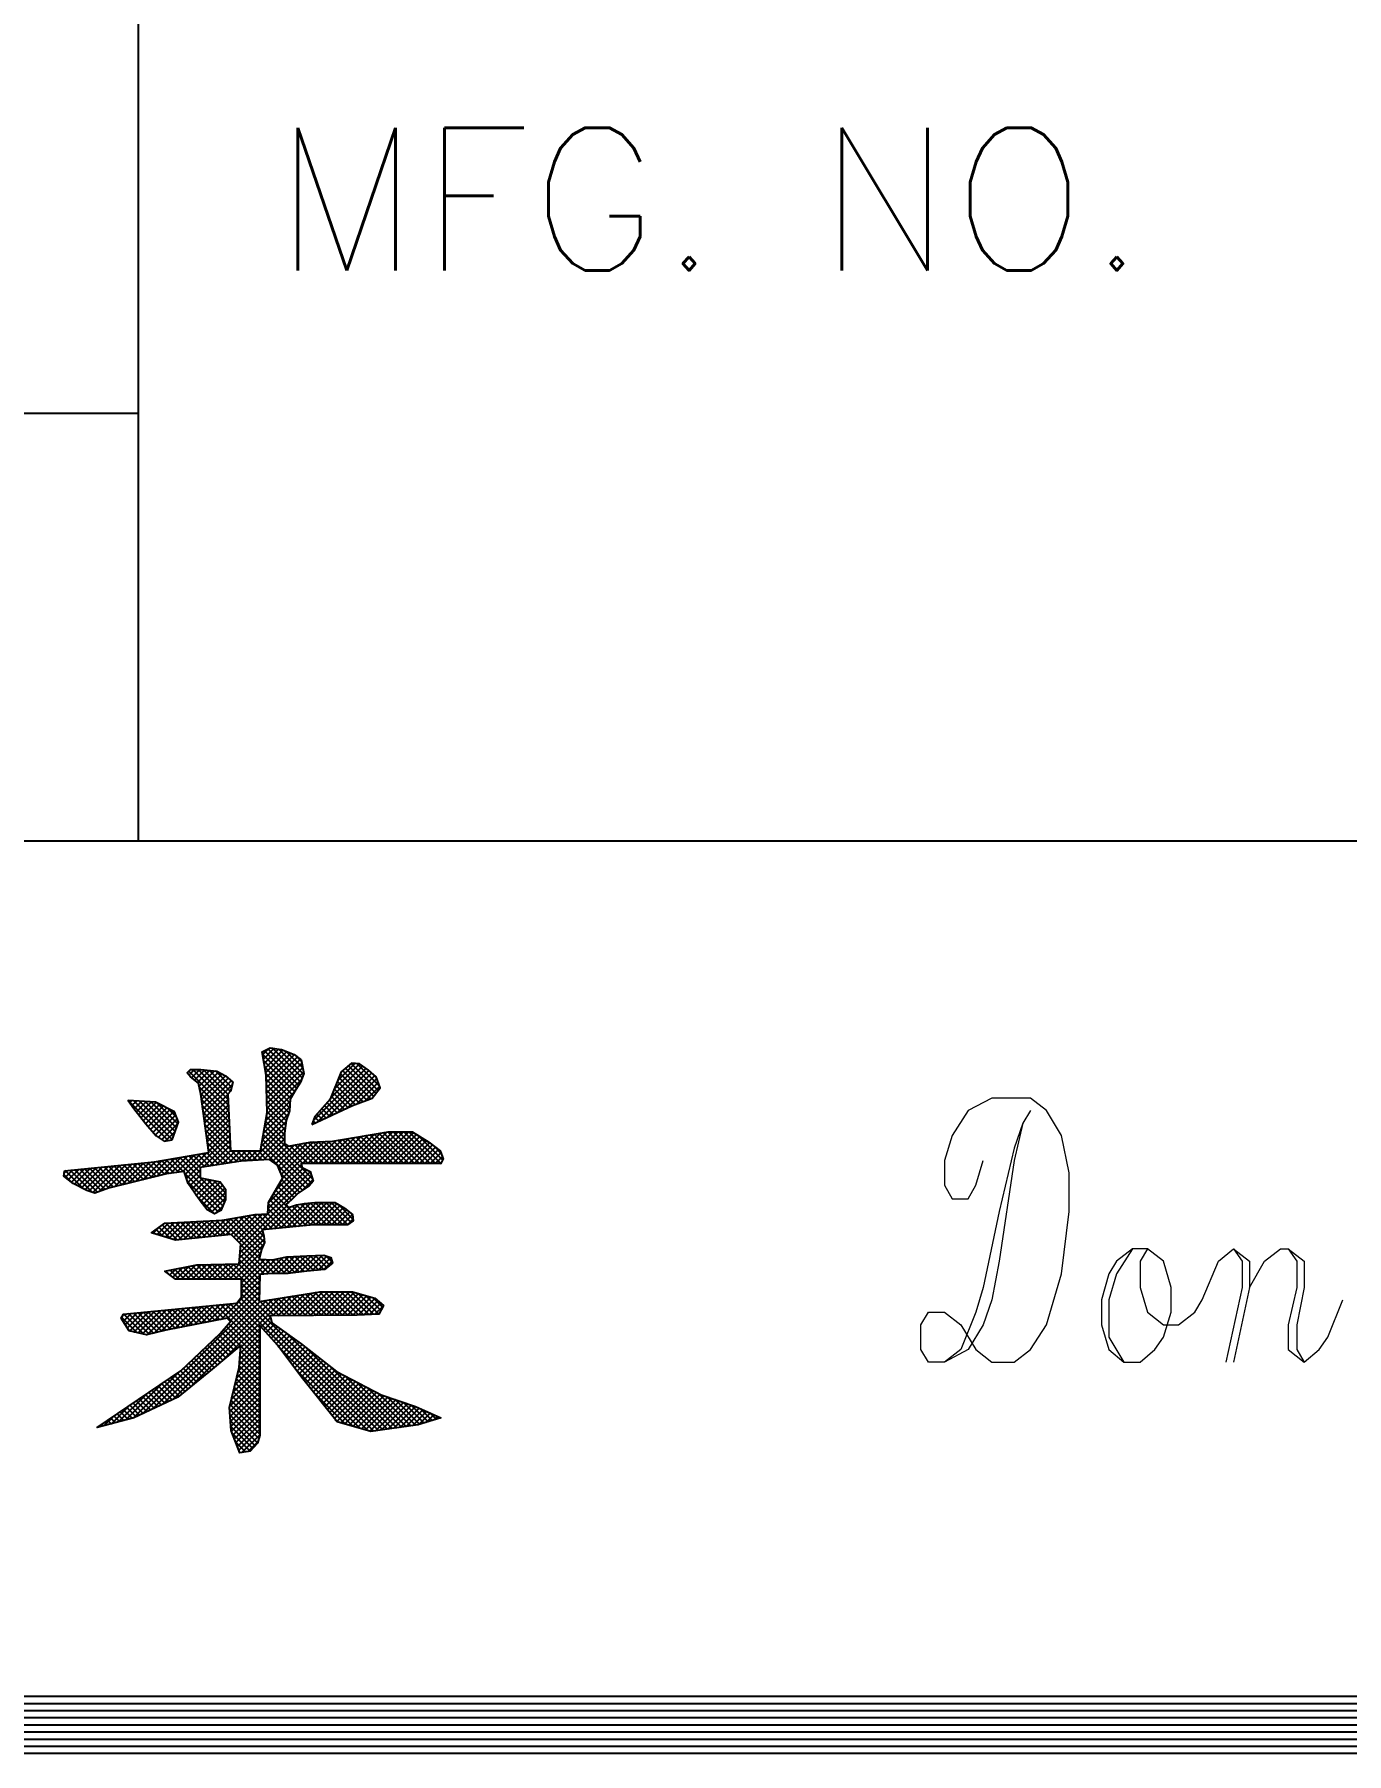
# Model space of a CAD drawing. Extents: x -81 to 345, y -106 to 196.
# Drawn here: x 258.69 to 277.09, y -96.17 to -72.06 of the extents above; entities that cross this region are included whole.
import ezdxf
from ezdxf.enums import TextEntityAlignment as Align

# ---------------------------------------------------------------- set-up
doc = ezdxf.new("R2010")
doc.units = 0
doc.header["$LTSCALE"] = 2.60274
doc.styles.get("Standard").update_dxf_attribs({"font": 'romans.shx', "width": 0.8, "bigfont": 'whgtxt.shx'})

msp = doc.modelspace()

# ---------------------------------------------------------------- linework, layer by layer
at = {"color": 4, "ltscale": 7.808219}
for p, q in [((260.148, -47.369), (260.148, -83.369)), ((210.348, -77.369), (260.148, -77.369)), ((210.348, -83.369), (334.848, -83.369))]:
    msp.add_line(p, q, dxfattribs=at)
at = {"color": 4, "ltscale": 100}
for p, q in [((261.894, -86.364), (261.97, -86.288)), ((261.905, -86.428), (262.052, -86.281)), ((261.916, -86.491), (262.117, -86.29)), ((261.927, -86.555), (262.178, -86.304)), ((262.426, -86.748), (261.968, -86.289)), ((262.446, -86.693), (262.031, -86.278)), ((262.466, -86.639), (262.118, -86.29)), ((262.368, -86.838), (261.894, -86.364)), ((262.34, -86.885), (261.909, -86.454)), ((262.398, -86.794), (261.918, -86.314)), ((262.312, -86.932), (261.925, -86.544)), ((261.937, -86.619), (262.232, -86.324)), ((261.944, -86.686), (262.286, -86.344)), ((261.946, -86.759), (262.339, -86.366)), ((261.947, -86.832), (262.381, -86.399)), ((261.949, -86.905), (262.423, -86.431)), ((261.95, -86.978), (262.443, -86.485)), ((261.952, -87.051), (262.455, -86.549)), ((262.455, -86.553), (262.223, -86.321)), ((262.439, -86.463), (262.355, -86.378)), ((262.84, -86.983), (263.295, -86.528)), ((262.893, -86.856), (263.252, -86.497)), ((262.945, -86.729), (263.184, -86.49)), ((263.483, -86.91), (263.096, -86.523)), ((263.515, -86.868), (263.136, -86.489)), ((263.536, -86.814), (263.215, -86.493)), ((261.417, -87.154), (260.859, -86.597)), ((260.862, -86.651), (260.938, -86.575)), ((260.898, -86.689), (261.012, -86.575)), ((261.413, -87.076), (260.912, -86.575)), ((260.94, -86.722), (261.081, -86.58)), ((260.981, -86.755), (261.149, -86.587)), ((261.41, -86.998), (260.987, -86.575)), ((261.002, -86.808), (261.217, -86.594)), ((261.016, -86.87), (261.275, -86.611)), ((261.028, -86.932), (261.323, -86.637)), ((261.037, -86.997), (261.371, -86.663)), ((261.046, -87.063), (261.411, -86.698)), ((261.055, -87.129), (261.45, -86.733)), ((261.407, -86.921), (261.065, -86.579)), ((261.439, -86.878), (261.148, -86.587)), ((261.456, -86.821), (261.231, -86.595)), ((262.285, -86.979), (261.94, -86.634)), ((262.275, -87.044), (261.945, -86.713)), ((262.271, -87.114), (261.946, -86.79)), ((261.951, -87.202), (262.439, -86.713)), ((261.953, -87.124), (262.466, -86.612)), ((262.6, -87.297), (263.338, -86.56)), ((262.666, -87.306), (263.381, -86.591)), ((262.807, -87.24), (263.422, -86.624)), ((263.19, -87.064), (262.919, -86.793)), ((263.245, -87.044), (262.94, -86.74)), ((262.948, -87.174), (263.464, -86.657)), ((263.299, -87.025), (262.962, -86.687)), ((263.354, -87.005), (262.984, -86.634)), ((263.409, -86.985), (263.015, -86.591)), ((263.45, -86.952), (263.055, -86.557)), ((263.088, -87.108), (263.495, -86.7)), ((263.216, -87.055), (263.515, -86.755)), ((263.495, -86.698), (263.415, -86.618)), ((260.566, -87.57), (260.015, -87.02)), ((260.028, -87.038), (260.052, -87.013)), ((260.059, -87.082), (260.122, -87.018)), ((260.625, -87.555), (260.085, -87.015)), ((260.089, -87.125), (260.193, -87.022)), ((260.122, -87.167), (260.263, -87.026)), ((260.155, -87.209), (260.334, -87.03)), ((260.645, -87.501), (260.165, -87.02)), ((260.665, -87.446), (260.244, -87.025)), ((260.685, -87.391), (260.323, -87.029)), ((261.42, -87.232), (261.004, -86.816)), ((261.423, -87.31), (261.024, -86.911)), ((261.426, -87.388), (261.037, -86.998)), ((261.064, -87.194), (261.462, -86.796)), ((261.073, -87.26), (261.407, -86.926)), ((261.082, -87.325), (261.41, -86.997)), ((261.921, -87.38), (262.276, -87.025)), ((261.936, -87.291), (262.336, -86.891)), ((262.26, -87.178), (261.948, -86.866)), ((262.242, -87.234), (261.95, -86.942)), ((262.223, -87.29), (261.951, -87.018)), ((262.984, -87.157), (262.828, -87)), ((263.035, -87.133), (262.853, -86.951)), ((263.086, -87.109), (262.875, -86.898)), ((263.136, -87.085), (262.897, -86.846)), ((263.332, -87.013), (263.535, -86.81)), ((260.188, -87.25), (260.4, -87.038)), ((260.221, -87.292), (260.449, -87.063)), ((260.254, -87.333), (260.499, -87.088)), ((260.288, -87.373), (260.549, -87.113)), ((260.323, -87.413), (260.598, -87.138)), ((260.358, -87.453), (260.648, -87.163)), ((260.392, -87.493), (260.674, -87.211)), ((260.705, -87.337), (260.414, -87.045)), ((260.434, -87.526), (260.695, -87.265)), ((260.687, -87.245), (260.563, -87.12)), ((261.43, -87.465), (261.049, -87.085)), ((261.433, -87.543), (261.061, -87.171)), ((261.436, -87.621), (261.073, -87.257)), ((261.091, -87.391), (261.413, -87.069)), ((261.1, -87.456), (261.416, -87.14)), ((261.109, -87.522), (261.419, -87.212)), ((261.891, -87.559), (262.254, -87.196)), ((261.906, -87.47), (262.271, -87.105)), ((262.201, -87.491), (261.945, -87.235)), ((262.215, -87.356), (261.953, -87.094)), ((262.207, -87.422), (261.954, -87.17)), ((262.68, -87.3), (262.623, -87.242)), ((262.731, -87.276), (262.655, -87.2)), ((262.781, -87.252), (262.69, -87.16)), ((262.832, -87.228), (262.724, -87.12)), ((262.883, -87.204), (262.759, -87.08)), ((262.933, -87.18), (262.793, -87.04)), ((260.478, -87.557), (260.709, -87.326)), ((260.532, -87.577), (260.666, -87.443)), ((260.825, -88.104), (261.431, -87.498)), ((261.44, -87.699), (261.084, -87.344)), ((261.535, -87.868), (261.096, -87.43)), ((261.47, -87.878), (261.108, -87.516)), ((261.118, -87.587), (261.422, -87.283)), ((261.127, -87.653), (261.425, -87.355)), ((261.136, -87.718), (261.428, -87.426)), ((261.748, -87.851), (262.211, -87.389)), ((261.827, -87.847), (262.201, -87.473)), ((261.876, -87.649), (262.221, -87.304)), ((262.58, -88.168), (261.903, -87.491)), ((262.592, -88.106), (261.913, -87.427)), ((262.455, -87.894), (261.924, -87.363)), ((262.201, -87.566), (261.935, -87.299)), ((262.629, -87.323), (262.601, -87.295)), ((262.898, -87.894), (263.281, -87.511)), ((262.973, -87.894), (263.371, -87.495)), ((263.047, -87.894), (263.461, -87.48)), ((263.122, -87.894), (263.551, -87.464)), ((263.196, -87.894), (263.641, -87.449)), ((263.647, -87.894), (263.266, -87.513)), ((263.271, -87.894), (263.718, -87.447)), ((263.722, -87.894), (263.33, -87.502)), ((263.345, -87.894), (263.792, -87.447)), ((263.796, -87.894), (263.394, -87.491)), ((263.42, -87.894), (263.867, -87.447)), ((263.871, -87.894), (263.457, -87.481)), ((263.494, -87.894), (263.941, -87.447)), ((263.945, -87.894), (263.521, -87.47)), ((263.569, -87.894), (264.006, -87.457)), ((264.02, -87.894), (263.585, -87.459)), ((263.643, -87.894), (264.052, -87.485)), ((264.094, -87.894), (263.648, -87.448)), ((263.718, -87.894), (264.098, -87.514)), ((264.169, -87.894), (263.722, -87.447)), ((264.243, -87.894), (263.796, -87.447)), ((264.318, -87.894), (263.871, -87.447)), ((264.392, -87.894), (263.945, -87.447)), ((264.417, -87.844), (264.069, -87.496)), ((260.771, -88.008), (261.022, -87.758)), ((260.806, -88.048), (261.112, -87.742)), ((261.212, -87.919), (261.047, -87.754)), ((261.061, -87.943), (261.434, -87.569)), ((261.277, -87.909), (261.11, -87.742)), ((261.406, -87.889), (261.12, -87.603)), ((261.341, -87.899), (261.132, -87.689)), ((261.149, -87.929), (261.437, -87.641)), ((261.237, -87.915), (261.44, -87.712)), ((261.326, -87.901), (261.512, -87.715)), ((261.414, -87.887), (261.586, -87.715)), ((261.6, -87.86), (261.456, -87.715)), ((261.503, -87.873), (261.661, -87.715)), ((261.671, -87.856), (261.53, -87.715)), ((261.59, -87.86), (261.735, -87.715)), ((261.742, -87.852), (261.605, -87.715)), ((261.669, -87.856), (261.81, -87.715)), ((261.812, -87.848), (261.679, -87.715)), ((261.883, -87.844), (261.754, -87.715)), ((261.953, -87.84), (261.829, -87.715)), ((262.454, -88.267), (261.871, -87.683)), ((262.5, -88.237), (261.881, -87.619)), ((262.545, -88.208), (261.892, -87.555)), ((261.906, -87.843), (262.201, -87.548)), ((261.985, -87.838), (262.206, -87.617)), ((262.03, -87.867), (262.252, -87.645)), ((262.074, -87.898), (262.34, -87.633)), ((262.109, -87.937), (262.431, -87.616)), ((262.132, -87.989), (262.522, -87.599)), ((262.155, -88.041), (262.605, -87.59)), ((262.177, -88.093), (262.683, -87.588)), ((262.529, -87.894), (262.279, -87.644)), ((262.604, -87.894), (262.342, -87.632)), ((262.678, -87.894), (262.405, -87.621)), ((262.451, -87.894), (262.76, -87.585)), ((262.753, -87.894), (262.468, -87.609)), ((262.525, -87.894), (262.837, -87.582)), ((262.827, -87.894), (262.531, -87.597)), ((262.902, -87.894), (262.598, -87.591)), ((262.6, -87.894), (262.922, -87.572)), ((262.976, -87.894), (262.67, -87.588)), ((262.675, -87.894), (263.011, -87.557)), ((263.051, -87.894), (262.742, -87.586)), ((262.749, -87.894), (263.101, -87.542)), ((263.125, -87.894), (262.814, -87.583)), ((262.824, -87.894), (263.191, -87.526)), ((263.2, -87.894), (262.885, -87.579)), ((263.274, -87.894), (262.948, -87.568)), ((263.349, -87.894), (263.012, -87.557)), ((263.423, -87.894), (263.076, -87.546)), ((263.498, -87.894), (263.139, -87.535)), ((263.572, -87.894), (263.203, -87.524)), ((263.792, -87.894), (264.144, -87.542)), ((263.867, -87.894), (264.19, -87.571)), ((263.942, -87.894), (264.235, -87.6)), ((264.016, -87.894), (264.277, -87.633)), ((264.091, -87.894), (264.319, -87.666)), ((264.165, -87.894), (264.36, -87.699)), ((264.24, -87.894), (264.392, -87.742)), ((264.393, -87.746), (264.295, -87.647)), ((259.109, -88.031), (259.149, -87.991)), ((259.125, -88.089), (259.231, -87.983)), ((259.382, -88.25), (259.126, -87.993)), ((259.168, -88.121), (259.314, -87.975)), ((259.503, -88.297), (259.194, -87.987)), ((259.211, -88.153), (259.397, -87.967)), ((259.255, -88.183), (259.479, -87.959)), ((259.576, -88.295), (259.261, -87.98)), ((259.304, -88.209), (259.562, -87.951)), ((259.631, -88.275), (259.329, -87.974)), ((259.353, -88.234), (259.644, -87.943)), ((259.686, -88.256), (259.397, -87.967)), ((259.402, -88.26), (259.727, -87.935)), ((259.454, -88.282), (259.809, -87.927)), ((259.742, -88.237), (259.465, -87.96)), ((259.512, -88.299), (259.892, -87.919)), ((259.802, -88.223), (259.533, -87.954)), ((259.599, -88.287), (259.975, -87.911)), ((259.862, -88.208), (259.601, -87.947)), ((259.922, -88.193), (259.669, -87.941)), ((259.714, -88.246), (260.057, -87.903)), ((259.981, -88.178), (259.737, -87.934)), ((260.041, -88.164), (259.805, -87.927)), ((259.815, -88.219), (260.14, -87.895)), ((260.101, -88.149), (259.873, -87.921)), ((259.914, -88.195), (260.222, -87.887)), ((260.161, -88.134), (259.941, -87.914)), ((260.22, -88.119), (260.009, -87.908)), ((260.013, -88.171), (260.305, -87.879)), ((260.28, -88.105), (260.077, -87.901)), ((260.112, -88.146), (260.388, -87.87)), ((260.34, -88.09), (260.144, -87.894)), ((260.211, -88.122), (260.479, -87.854)), ((260.4, -88.075), (260.212, -87.888)), ((260.46, -88.06), (260.28, -87.881)), ((260.31, -88.097), (260.569, -87.838)), ((260.519, -88.046), (260.348, -87.874)), ((260.409, -88.073), (260.66, -87.822)), ((260.582, -88.034), (260.414, -87.865)), ((260.648, -88.025), (260.477, -87.854)), ((260.507, -88.049), (260.75, -87.806)), ((260.714, -88.016), (260.54, -87.843)), ((260.599, -88.032), (260.841, -87.79)), ((260.779, -88.007), (260.604, -87.832)), ((261.334, -88.488), (260.667, -87.821)), ((260.685, -88.02), (260.931, -87.774)), ((261.357, -88.436), (260.73, -87.809)), ((261.015, -88.02), (260.794, -87.798)), ((260.843, -88.16), (261.015, -87.988)), ((261.019, -87.949), (260.857, -87.787)), ((261.084, -87.939), (260.92, -87.776)), ((261.148, -87.929), (260.984, -87.765)), ((261.971, -88.523), (262.512, -87.982)), ((261.976, -88.443), (262.462, -87.957)), ((262.079, -88.266), (262.438, -87.907)), ((264.314, -87.894), (264.413, -87.795)), ((264.389, -87.894), (264.396, -87.887)), ((259.211, -88.154), (259.107, -88.049)), ((261.312, -88.54), (260.799, -88.027)), ((261.269, -88.572), (260.836, -88.139)), ((260.871, -88.207), (261.015, -88.062)), ((260.901, -88.251), (261.05, -88.102)), ((260.931, -88.296), (261.112, -88.115)), ((260.961, -88.34), (261.175, -88.127)), ((260.992, -88.384), (261.237, -88.139)), ((261.023, -88.428), (261.297, -88.154)), ((261.056, -88.469), (261.33, -88.195)), ((261.09, -88.51), (261.362, -88.237)), ((261.373, -88.378), (261.109, -88.114)), ((261.373, -88.303), (261.203, -88.133)), ((261.566, -89.003), (262.56, -88.009)), ((261.583, -89.06), (262.578, -88.065)), ((262.294, -88.404), (262.107, -88.217)), ((262.331, -88.367), (262.135, -88.17)), ((262.409, -88.296), (262.155, -88.041)), ((262.369, -88.33), (262.162, -88.123)), ((262.445, -88.273), (262.597, -88.121)), ((261.219, -88.597), (260.958, -88.335)), ((261.126, -88.548), (261.373, -88.301)), ((261.174, -88.574), (261.373, -88.375)), ((261.897, -88.821), (262.236, -88.481)), ((262.3, -88.783), (261.976, -88.459)), ((262.368, -88.777), (261.998, -88.406)), ((262.436, -88.77), (262.025, -88.359)), ((262.505, -88.764), (262.052, -88.312)), ((262.061, -88.805), (262.397, -88.469)), ((262.257, -88.441), (262.08, -88.265)), ((262.143, -88.798), (262.489, -88.452)), ((262.226, -88.79), (262.57, -88.446)), ((262.308, -88.782), (262.649, -88.442)), ((262.644, -88.755), (262.366, -88.476)), ((262.39, -88.775), (262.723, -88.442)), ((262.719, -88.755), (262.428, -88.463)), ((262.472, -88.767), (262.798, -88.442)), ((262.793, -88.755), (262.491, -88.452)), ((262.555, -88.759), (262.872, -88.442)), ((262.868, -88.755), (262.56, -88.447)), ((262.943, -88.755), (262.63, -88.442)), ((262.634, -88.755), (262.931, -88.457)), ((263.017, -88.755), (262.704, -88.442)), ((263.088, -88.751), (262.779, -88.442)), ((263.132, -88.72), (262.853, -88.442)), ((263.159, -88.673), (262.959, -88.473)), ((260.526, -88.924), (260.73, -88.721)), ((260.584, -88.941), (260.809, -88.716)), ((260.641, -88.959), (260.888, -88.712)), ((260.711, -88.963), (260.966, -88.708)), ((260.964, -88.937), (260.746, -88.72)), ((260.794, -88.954), (261.045, -88.703)), ((261.032, -88.931), (260.817, -88.716)), ((260.877, -88.946), (261.124, -88.699)), ((261.1, -88.924), (260.888, -88.712)), ((261.167, -88.917), (260.958, -88.708)), ((260.96, -88.938), (261.203, -88.694)), ((261.235, -88.91), (261.029, -88.704)), ((261.043, -88.93), (261.282, -88.69)), ((261.303, -88.904), (261.099, -88.7)), ((261.125, -88.921), (261.366, -88.681)), ((261.371, -88.897), (261.17, -88.696)), ((261.208, -88.913), (261.455, -88.666)), ((261.233, -88.59), (261.333, -88.49)), ((261.438, -88.89), (261.241, -88.692)), ((261.291, -88.905), (261.545, -88.651)), ((261.846, -89.223), (261.311, -88.688)), ((261.374, -88.896), (261.635, -88.635)), ((261.861, -89.163), (261.377, -88.679)), ((261.876, -89.104), (261.44, -88.668)), ((261.454, -88.891), (261.725, -88.62)), ((261.491, -88.928), (261.812, -88.608)), ((261.898, -89.052), (261.504, -88.658)), ((261.528, -88.966), (261.891, -88.603)), ((261.921, -89), (261.568, -88.647)), ((261.921, -89), (261.568, -88.647)), ((261.91, -88.915), (261.631, -88.636)), ((261.891, -88.821), (261.695, -88.625)), ((261.959, -88.815), (261.759, -88.614)), ((262.028, -88.809), (261.826, -88.607)), ((262.096, -88.802), (261.896, -88.602)), ((262.164, -88.796), (261.966, -88.598)), ((262.232, -88.789), (261.971, -88.528)), ((261.979, -88.813), (262.295, -88.497)), ((262.573, -88.757), (262.308, -88.493)), ((262.708, -88.755), (262.978, -88.484)), ((262.783, -88.755), (263.026, -88.512)), ((262.857, -88.755), (263.069, -88.543)), ((262.932, -88.755), (263.11, -88.576)), ((263.006, -88.755), (263.151, -88.61)), ((263.081, -88.755), (263.159, -88.676)), ((260.354, -88.873), (260.426, -88.801)), ((260.387, -88.883), (260.356, -88.851)), ((260.494, -88.914), (260.399, -88.82)), ((260.412, -88.89), (260.572, -88.73)), ((260.6, -88.946), (260.443, -88.789)), ((260.469, -88.907), (260.651, -88.725)), ((260.693, -88.965), (260.487, -88.758)), ((260.761, -88.958), (260.535, -88.732)), ((260.828, -88.951), (260.605, -88.728)), ((260.896, -88.944), (260.676, -88.724)), ((261.352, -89.515), (261.915, -88.952)), ((261.57, -89.222), (261.904, -88.888)), ((261.576, -89.141), (261.889, -88.828)), ((261.426, -89.515), (261.905, -89.036)), ((261.501, -89.515), (261.864, -89.152)), ((261.854, -89.455), (261.574, -89.174)), ((261.917, -89.443), (261.579, -89.105)), ((261.987, -89.439), (261.585, -89.036)), ((262.026, -89.436), (262.262, -89.201)), ((262.101, -89.436), (262.34, -89.197)), ((262.175, -89.436), (262.418, -89.194)), ((262.251, -89.436), (262.495, -89.191)), ((262.477, -89.407), (262.27, -89.2)), ((262.336, -89.425), (262.573, -89.188)), ((262.545, -89.4), (262.342, -89.197)), ((262.613, -89.394), (262.414, -89.195)), ((262.421, -89.414), (262.652, -89.184)), ((262.681, -89.388), (262.485, -89.192)), ((262.506, -89.404), (262.73, -89.18)), ((262.75, -89.381), (262.557, -89.188)), ((262.588, -89.396), (262.791, -89.193)), ((262.795, -89.352), (262.628, -89.185)), ((262.836, -89.319), (262.699, -89.182)), ((262.867, -89.275), (262.782, -89.191)), ((260.574, -89.442), (260.533, -89.401)), ((260.592, -89.455), (260.674, -89.373)), ((260.721, -89.515), (260.595, -89.389)), ((260.634, -89.488), (260.767, -89.354)), ((260.796, -89.515), (260.657, -89.376)), ((260.681, -89.515), (260.86, -89.336)), ((260.87, -89.515), (260.719, -89.364)), ((260.756, -89.515), (260.953, -89.317)), ((260.945, -89.515), (260.782, -89.351)), ((260.83, -89.515), (261.033, -89.312)), ((261.019, -89.515), (260.844, -89.339)), ((260.905, -89.515), (261.109, -89.311)), ((261.094, -89.515), (260.906, -89.326)), ((261.169, -89.515), (260.968, -89.314)), ((260.979, -89.515), (261.185, -89.309)), ((261.243, -89.515), (261.041, -89.312)), ((261.054, -89.515), (261.26, -89.308)), ((261.318, -89.515), (261.114, -89.311)), ((261.128, -89.515), (261.336, -89.307)), ((261.392, -89.515), (261.187, -89.309)), ((261.203, -89.515), (261.412, -89.305)), ((261.467, -89.515), (261.26, -89.308)), ((261.277, -89.515), (261.488, -89.304)), ((261.541, -89.515), (261.333, -89.307)), ((261.845, -89.744), (261.406, -89.305)), ((261.847, -89.672), (261.479, -89.304)), ((261.85, -89.599), (261.553, -89.302)), ((261.852, -89.527), (261.568, -89.243)), ((261.576, -89.515), (261.854, -89.236)), ((261.597, -89.568), (261.925, -89.24)), ((261.597, -89.642), (261.995, -89.244)), ((262.059, -89.436), (261.859, -89.236)), ((261.867, -89.447), (262.077, -89.237)), ((262.134, -89.436), (261.938, -89.241)), ((261.947, -89.441), (262.173, -89.215)), ((262.208, -89.436), (262.017, -89.245)), ((262.279, -89.432), (262.082, -89.236)), ((262.345, -89.424), (262.143, -89.222)), ((262.411, -89.416), (262.204, -89.208)), ((262.67, -89.389), (262.847, -89.212)), ((262.752, -89.381), (262.865, -89.269)), ((261.309, -90.079), (261.851, -89.537)), ((261.398, -90.065), (261.849, -89.614)), ((261.597, -89.717), (261.854, -89.46)), ((261.843, -89.817), (261.597, -89.57)), ((262.005, -90.053), (261.597, -89.645)), ((260.211, -91.401), (261.845, -89.767)), ((260.352, -91.334), (261.862, -89.825)), ((260.472, -90.246), (260.795, -89.922)), ((260.493, -91.268), (261.95, -89.811)), ((260.569, -90.223), (260.878, -89.914)), ((260.635, -91.201), (262.039, -89.797)), ((260.661, -90.205), (260.961, -89.906)), ((260.754, -90.187), (261.043, -89.898)), ((260.978, -90.144), (260.76, -89.926)), ((261.04, -90.132), (260.828, -89.919)), ((260.846, -90.169), (261.126, -89.89)), ((261.103, -90.119), (260.896, -89.912)), ((260.911, -90.999), (262.127, -89.783)), ((260.939, -90.151), (261.209, -89.882)), ((261.165, -90.107), (260.963, -89.906)), ((261.031, -90.133), (261.291, -89.873)), ((261.227, -90.095), (261.031, -89.899)), ((261.29, -90.083), (261.099, -89.892)), ((261.124, -90.115), (261.374, -89.865)), ((261.352, -90.071), (261.167, -89.886)), ((261.217, -90.097), (261.457, -89.857)), ((261.854, -90.498), (261.235, -89.879)), ((261.854, -90.424), (261.303, -89.872)), ((261.325, -90.659), (262.216, -89.769)), ((261.854, -90.349), (261.37, -89.866)), ((261.435, -90.102), (261.847, -89.69)), ((261.854, -90.275), (261.438, -89.859)), ((261.854, -90.2), (261.506, -89.852)), ((263.366, -91.637), (261.551, -89.822)), ((263.447, -91.644), (261.583, -89.78)), ((263.513, -91.635), (261.597, -89.719)), ((262.055, -90.028), (261.853, -89.826)), ((262.129, -90.028), (261.917, -89.816)), ((262.203, -90.027), (261.981, -89.806)), ((262.031, -90.029), (262.304, -89.755)), ((262.276, -90.026), (262.046, -89.796)), ((262.106, -90.028), (262.393, -89.741)), ((262.35, -90.026), (262.11, -89.785)), ((262.424, -90.025), (262.174, -89.775)), ((262.181, -90.027), (262.481, -89.727)), ((262.498, -90.024), (262.239, -89.765)), ((262.256, -90.026), (262.57, -89.713)), ((262.572, -90.024), (262.303, -89.755)), ((262.331, -90.026), (262.658, -89.699)), ((262.646, -90.023), (262.368, -89.745)), ((262.407, -90.025), (262.738, -89.693)), ((262.72, -90.022), (262.432, -89.735)), ((262.482, -90.024), (262.813, -89.693)), ((262.793, -90.022), (262.496, -89.724)), ((262.557, -90.024), (262.887, -89.693)), ((262.867, -90.021), (262.561, -89.714)), ((262.941, -90.02), (262.625, -89.704)), ((262.632, -90.023), (262.962, -89.693)), ((263.015, -90.019), (262.689, -89.694)), ((262.708, -90.022), (263.036, -89.693)), ((263.089, -90.019), (262.763, -89.693)), ((262.783, -90.022), (263.111, -89.693)), ((263.163, -90.018), (262.838, -89.693)), ((262.858, -90.021), (263.178, -89.701)), ((263.236, -90.017), (262.913, -89.693)), ((262.933, -90.02), (263.236, -89.718)), ((263.308, -90.014), (262.987, -89.693)), ((263.008, -90.02), (263.294, -89.734)), ((263.38, -90.012), (263.062, -89.693)), ((263.084, -90.019), (263.352, -89.751)), ((263.452, -90.009), (263.136, -89.693)), ((263.159, -90.018), (263.41, -89.767)), ((263.521, -90.004), (263.234, -89.717)), ((263.235, -90.017), (263.467, -89.785)), ((263.312, -90.014), (263.508, -89.818)), ((263.548, -89.956), (263.339, -89.747)), ((263.389, -90.011), (263.549, -89.852)), ((263.574, -89.908), (263.443, -89.777)), ((263.467, -90.008), (263.582, -89.893)), ((260.132, -90.266), (259.916, -90.05)), ((259.938, -90.109), (260.051, -89.996)), ((260.228, -90.288), (259.946, -90.006)), ((259.966, -90.155), (260.134, -89.988)), ((259.995, -90.201), (260.216, -89.979)), ((260.302, -90.288), (260.014, -89.999)), ((260.028, -90.243), (260.299, -89.971)), ((260.362, -90.273), (260.081, -89.993)), ((260.088, -90.257), (260.382, -89.963)), ((260.149, -90.27), (260.464, -89.955)), ((260.422, -90.258), (260.149, -89.986)), ((260.21, -90.284), (260.547, -89.947)), ((260.481, -90.243), (260.217, -89.979)), ((260.273, -90.295), (260.63, -89.939)), ((260.541, -90.229), (260.285, -89.973)), ((260.603, -90.217), (260.353, -89.966)), ((260.372, -90.271), (260.712, -89.931)), ((260.666, -90.204), (260.421, -89.959)), ((260.728, -90.192), (260.489, -89.953)), ((260.791, -90.18), (260.556, -89.946)), ((260.853, -90.168), (260.624, -89.939)), ((260.915, -90.156), (260.692, -89.933)), ((261.854, -90.573), (261.416, -90.135)), ((261.874, -90.185), (262.005, -90.054)), ((261.909, -90.225), (262.019, -90.115)), ((261.944, -90.265), (262.055, -90.153)), ((260.035, -90.245), (260.001, -90.21)), ((261.376, -90.617), (261.162, -90.402)), ((261.417, -90.583), (261.2, -90.366)), ((261.458, -90.549), (261.238, -90.329)), ((261.498, -90.515), (261.276, -90.293)), ((261.539, -90.481), (261.312, -90.255)), ((261.58, -90.447), (261.347, -90.215)), ((261.854, -90.647), (261.382, -90.175)), ((261.572, -90.636), (261.854, -90.354)), ((261.578, -90.556), (261.854, -90.28)), ((261.583, -90.476), (261.854, -90.205)), ((261.978, -90.304), (262.099, -90.184)), ((262.013, -90.344), (262.143, -90.214)), ((262.048, -90.384), (262.187, -90.245)), ((262.083, -90.423), (262.23, -90.276)), ((262.117, -90.464), (262.274, -90.307)), ((262.149, -90.506), (262.318, -90.337)), ((262.181, -90.549), (262.362, -90.368)), ((262.213, -90.591), (262.405, -90.399)), ((263.578, -91.626), (262.222, -90.27)), ((261.132, -90.819), (260.934, -90.621)), ((261.173, -90.786), (260.972, -90.585)), ((261.214, -90.752), (261.01, -90.548)), ((261.254, -90.718), (261.048, -90.512)), ((261.295, -90.685), (261.086, -90.475)), ((261.336, -90.651), (261.124, -90.439)), ((261.528, -90.904), (261.854, -90.578)), ((261.551, -90.806), (261.854, -90.503)), ((261.566, -90.717), (261.854, -90.429)), ((261.854, -90.871), (261.575, -90.592)), ((261.854, -90.796), (261.58, -90.522)), ((261.854, -90.722), (261.585, -90.453)), ((263.262, -91.608), (262.112, -90.458)), ((262.246, -90.633), (262.449, -90.43)), ((262.278, -90.676), (262.49, -90.463)), ((262.31, -90.718), (262.532, -90.496)), ((262.342, -90.76), (262.573, -90.529)), ((262.375, -90.803), (262.615, -90.562)), ((262.407, -90.845), (262.656, -90.595)), ((262.439, -90.887), (262.698, -90.628)), ((263.644, -91.618), (262.49, -90.463)), ((260.075, -91.463), (260.717, -90.821)), ((260.844, -91.053), (260.654, -90.863)), ((260.885, -91.02), (260.698, -90.833)), ((260.926, -90.987), (260.743, -90.803)), ((260.967, -90.953), (260.781, -90.767)), ((261.009, -90.92), (260.819, -90.731)), ((261.05, -90.886), (260.857, -90.694)), ((261.091, -90.853), (260.896, -90.658)), ((261.433, -91.296), (261.854, -90.876)), ((261.457, -91.198), (261.854, -90.801)), ((261.48, -91.1), (261.854, -90.727)), ((261.504, -91.002), (261.854, -90.652)), ((261.854, -91.169), (261.539, -90.854)), ((261.854, -91.094), (261.554, -90.794)), ((261.854, -91.02), (261.565, -90.731)), ((261.854, -90.945), (261.57, -90.661)), ((263.157, -91.578), (262.351, -90.772)), ((262.472, -90.929), (262.739, -90.661)), ((262.505, -90.971), (262.781, -90.694)), ((262.538, -91.012), (262.822, -90.728)), ((262.571, -91.054), (262.864, -90.761)), ((262.604, -91.095), (262.905, -90.794)), ((262.637, -91.136), (262.95, -90.823)), ((262.67, -91.178), (262.999, -90.848)), ((262.703, -91.219), (263.048, -90.874)), ((263.71, -91.609), (262.853, -90.752)), ((263.775, -91.6), (263.051, -90.875)), ((259.974, -91.489), (260.482, -90.98)), ((260.472, -91.278), (260.299, -91.105)), ((260.523, -91.254), (260.344, -91.075)), ((260.573, -91.23), (260.388, -91.045)), ((260.624, -91.206), (260.432, -91.014)), ((260.675, -91.182), (260.477, -90.984)), ((260.721, -91.154), (260.521, -90.954)), ((260.762, -91.12), (260.565, -90.924)), ((260.803, -91.087), (260.61, -90.894)), ((261.433, -91.371), (261.854, -90.95)), ((261.438, -91.441), (261.854, -91.025)), ((261.443, -91.511), (261.854, -91.099)), ((261.854, -91.467), (261.482, -91.095)), ((261.854, -91.393), (261.496, -91.035)), ((261.854, -91.318), (261.511, -90.975)), ((261.854, -91.244), (261.525, -90.915)), ((263.053, -91.548), (262.619, -91.114)), ((262.736, -91.261), (263.098, -90.899)), ((262.769, -91.302), (263.147, -90.925)), ((262.802, -91.344), (263.196, -90.95)), ((262.835, -91.385), (263.245, -90.976)), ((262.868, -91.427), (263.294, -91.001)), ((262.901, -91.468), (263.343, -91.026)), ((262.934, -91.51), (263.392, -91.052)), ((262.989, -91.53), (263.441, -91.077)), ((263.047, -91.546), (263.49, -91.103)), ((263.105, -91.563), (263.54, -91.128)), ((263.841, -91.591), (263.205, -90.955)), ((263.907, -91.582), (263.36, -91.035)), ((263.972, -91.573), (263.514, -91.115)), ((259.772, -91.542), (260.014, -91.3)), ((259.873, -91.515), (260.248, -91.14)), ((260.064, -91.466), (259.944, -91.346)), ((260.118, -91.445), (259.989, -91.316)), ((260.168, -91.421), (260.034, -91.286)), ((260.219, -91.397), (260.078, -91.256)), ((260.27, -91.373), (260.122, -91.226)), ((260.32, -91.349), (260.167, -91.196)), ((260.371, -91.326), (260.211, -91.165)), ((260.421, -91.302), (260.255, -91.135)), ((261.84, -91.751), (261.431, -91.342)), ((261.854, -91.691), (261.438, -91.275)), ((261.447, -91.58), (261.854, -91.174)), ((261.854, -91.616), (261.453, -91.215)), ((261.455, -91.647), (261.854, -91.248)), ((261.854, -91.542), (261.467, -91.155)), ((261.476, -91.701), (261.854, -91.323)), ((263.163, -91.579), (263.593, -91.149)), ((263.221, -91.596), (263.648, -91.168)), ((263.279, -91.613), (263.704, -91.188)), ((263.337, -91.629), (263.759, -91.207)), ((263.395, -91.646), (263.814, -91.226)), ((263.474, -91.641), (263.869, -91.245)), ((263.56, -91.629), (263.925, -91.265)), ((264.038, -91.564), (263.639, -91.165)), ((263.647, -91.617), (263.98, -91.284)), ((263.733, -91.606), (264.035, -91.303)), ((264.099, -91.551), (263.753, -91.205)), ((263.819, -91.594), (264.087, -91.326)), ((264.156, -91.533), (263.868, -91.245)), ((263.905, -91.582), (264.139, -91.349)), ((264.213, -91.515), (263.982, -91.285)), ((263.992, -91.57), (264.191, -91.371)), ((264.269, -91.498), (264.106, -91.334)), ((259.591, -91.589), (259.587, -91.585)), ((259.65, -91.574), (259.631, -91.555)), ((259.671, -91.568), (259.791, -91.449)), ((259.709, -91.558), (259.676, -91.525)), ((259.768, -91.543), (259.721, -91.495)), ((259.827, -91.527), (259.765, -91.465)), ((259.886, -91.512), (259.81, -91.436)), ((259.946, -91.496), (259.855, -91.406)), ((260.005, -91.481), (259.9, -91.376)), ((261.823, -91.809), (261.437, -91.422)), ((261.79, -91.851), (261.442, -91.502)), ((261.755, -91.89), (261.448, -91.582)), ((261.497, -91.754), (261.854, -91.398)), ((261.518, -91.808), (261.854, -91.472)), ((261.539, -91.861), (261.854, -91.547)), ((262.949, -91.518), (262.911, -91.481)), ((264.08, -91.556), (264.243, -91.394)), ((264.188, -91.523), (264.294, -91.417)), ((264.326, -91.48), (264.239, -91.392)), ((264.296, -91.489), (264.346, -91.439)), ((264.383, -91.462), (264.371, -91.45)), ((261.72, -91.929), (261.466, -91.675)), ((261.655, -91.939), (261.514, -91.798)), ((261.56, -91.915), (261.854, -91.621)), ((261.603, -91.947), (261.854, -91.696)), ((261.691, -91.933), (261.826, -91.798))]:
    msp.add_line(p, q, dxfattribs=at)
at = {"color": 4, "ltscale": 7.808219}
for points in [[(-71.452, 186.471), (335.648, 186.471), (335.648, -96.169), (-71.452, -96.169)], [(-71.352, 186.371), (335.548, 186.371), (335.548, -96.069), (-71.352, -96.069)], [(-71.252, 186.271), (335.448, 186.271), (335.448, -95.969), (-71.252, -95.969)], [(-71.152, 186.171), (335.348, 186.171), (335.348, -95.869), (-71.152, -95.869)], [(-71.052, 186.071), (335.248, 186.071), (335.248, -95.769), (-71.052, -95.769)], [(-70.952, 185.971), (335.148, 185.971), (335.148, -95.669), (-70.952, -95.669)], [(-70.852, 185.871), (335.048, 185.871), (335.048, -95.569), (-70.852, -95.569)], [(-70.752, 185.771), (334.948, 185.771), (334.948, -95.469), (-70.752, -95.469)], [(-70.652, 185.671), (334.848, 185.671), (334.848, -95.369), (-70.652, -95.369)]]:
    msp.add_lwpolyline(points, close=True, dxfattribs=at)
at = {"color": 4, "ltscale": 100}
for points in [[(259.115, -87.995), (260.378, -87.872), (261.138, -87.737), (261.027, -86.921), (260.993, -86.765), (260.881, -86.676), (260.836, -86.62), (260.881, -86.575), (261.027, -86.575), (261.25, -86.597), (261.373, -86.664), (261.474, -86.754), (261.44, -86.877), (261.407, -86.921), (261.44, -87.715), (261.865, -87.715), (261.955, -87.179), (261.943, -86.653), (261.888, -86.329), (261.999, -86.273), (262.156, -86.296), (262.335, -86.363), (262.435, -86.441), (262.469, -86.631), (262.424, -86.754), (262.357, -86.854), (262.279, -86.989), (262.268, -87.156), (262.223, -87.29), (262.201, -87.469), (262.201, -87.614), (262.257, -87.648), (262.558, -87.592), (262.872, -87.581), (263.654, -87.447), (263.99, -87.447), (264.225, -87.592), (264.381, -87.715), (264.426, -87.827), (264.392, -87.894), (262.435, -87.894), (262.447, -87.95), (262.558, -88.006), (262.603, -88.14), (262.547, -88.207), (262.391, -88.307), (262.301, -88.397), (262.257, -88.442), (262.223, -88.464), (262.257, -88.509), (262.368, -88.475), (262.48, -88.453), (262.626, -88.442), (262.816, -88.442), (262.905, -88.442), (263.039, -88.52), (263.151, -88.609), (263.162, -88.699), (263.084, -88.755), (262.894, -88.755), (262.603, -88.755), (261.888, -88.822), (261.91, -88.911), (261.921, -89), (261.876, -89.101), (261.843, -89.235), (262.033, -89.246), (262.234, -89.202), (262.514, -89.19), (262.749, -89.179), (262.849, -89.213), (262.872, -89.291), (262.76, -89.381), (262.514, -89.403), (262.245, -89.436), (262.022, -89.436), (261.854, -89.448), (261.843, -89.828), (262.693, -89.693), (263.151, -89.693), (263.464, -89.783), (263.587, -89.883), (263.52, -90.006), (263.218, -90.018), (261.999, -90.029), (262.022, -90.129), (262.435, -90.42), (262.927, -90.811), (263.554, -91.135), (264.034, -91.303), (264.392, -91.459), (264.068, -91.56), (263.408, -91.65), (262.939, -91.515), (262.458, -90.912), (262.1, -90.442), (261.854, -90.163), (261.854, -91.705), (261.82, -91.817), (261.72, -91.929), (261.574, -91.951), (261.451, -91.638), (261.429, -91.314), (261.563, -90.755), (261.586, -90.442), (261.183, -90.778), (260.702, -91.169), (260.087, -91.459), (259.573, -91.594), (260.009, -91.303), (260.747, -90.8), (261.295, -90.275), (261.44, -90.107), (261.396, -90.062), (260.535, -90.23), (260.266, -90.297), (260.02, -90.241), (259.908, -90.062), (259.942, -90.006), (261.53, -89.85), (261.597, -89.761), (261.597, -89.515), (260.669, -89.515), (260.523, -89.403), (260.971, -89.313), (261.563, -89.302), (261.586, -89.023), (261.451, -88.889), (260.669, -88.967), (260.333, -88.866), (260.523, -88.732), (261.328, -88.688), (261.787, -88.609), (261.966, -88.598), (261.977, -88.442), (262.178, -88.095), (262.1, -87.916), (261.988, -87.838), (261.586, -87.86), (261.015, -87.95), (261.015, -88.095), (261.295, -88.151), (261.373, -88.252), (261.373, -88.397), (261.306, -88.553), (261.217, -88.598), (261.116, -88.542), (261.015, -88.419), (260.848, -88.173), (260.792, -88.006), (260.546, -88.039), (259.73, -88.24), (259.539, -88.307), (259.428, -88.274), (259.238, -88.173), (259.103, -88.073)], [(262.581, -87.346), (263.151, -87.078), (263.431, -86.977), (263.542, -86.832), (263.487, -86.676), (263.375, -86.586), (263.252, -86.497), (263.14, -86.486), (262.995, -86.609), (262.838, -86.989), (262.626, -87.234)], [(260.624, -87.559), (260.713, -87.313), (260.658, -87.167), (260.389, -87.033), (260.009, -87.011), (260.087, -87.123), (260.255, -87.335), (260.4, -87.503), (260.512, -87.581)]]:
    msp.add_lwpolyline(points, close=True, dxfattribs=at)
at = {"color": 4, "lineweight": 0}
for points in [[(272.555, -87.327), (272.433, -87.85), (272.223, -89.264), (272.118, -89.805), (271.996, -90.154), (271.787, -90.503), (271.455, -90.678), (271.228, -90.678), (271.124, -90.503), (271.124, -90.154), (271.228, -89.98), (271.455, -89.98), (271.682, -90.154), (271.892, -90.503), (272.118, -90.678), (272.433, -90.678), (272.66, -90.503), (272.886, -90.154), (273.096, -89.439), (273.201, -88.566), (273.201, -88.025), (273.096, -87.501), (272.886, -87.152), (272.66, -86.978), (272.118, -86.978), (271.787, -87.152), (271.56, -87.501), (271.455, -87.85), (271.455, -88.199), (271.56, -88.391), (271.787, -88.391), (271.892, -88.199), (271.996, -87.85)], [(272.66, -87.152), (272.555, -87.327), (272.433, -87.676), (272.223, -88.566), (271.996, -89.631), (271.892, -89.98), (271.682, -90.503), (271.455, -90.678)], [(274.3, -89.09), (274.091, -89.09), (273.864, -89.264), (273.759, -89.439), (273.654, -89.805), (273.654, -90.154), (273.759, -90.503), (273.969, -90.678), (274.196, -90.678), (274.405, -90.503), (274.527, -90.329), (274.632, -89.98), (274.632, -89.631), (274.527, -89.264), (274.3, -89.09), (274.196, -89.264), (274.196, -89.631), (274.3, -89.98), (274.527, -90.154), (274.737, -90.154), (274.964, -89.98), (275.068, -89.805)], [(274.091, -89.09), (273.864, -89.439), (273.759, -89.805), (273.759, -90.329), (273.969, -90.678)], [(275.068, -89.805), (275.295, -89.264), (275.505, -89.09), (275.732, -89.264), (275.732, -89.631), (275.505, -90.678)], [(275.505, -89.09), (275.627, -89.264), (275.627, -89.631), (275.4, -90.678)], [(275.732, -89.631), (275.941, -89.264), (276.168, -89.09), (276.273, -89.09), (276.5, -89.264), (276.5, -89.631), (276.395, -90.154), (276.395, -90.503), (276.5, -90.678)], [(276.273, -89.09), (276.395, -89.264), (276.395, -89.631), (276.273, -90.154), (276.273, -90.503), (276.5, -90.678), (276.709, -90.503), (276.831, -90.329), (277.041, -89.805)]]:
    msp.add_lwpolyline(points, dxfattribs=at)

# ---------------------------------------------------------------- texts
at = {"color": 4, "ltscale": 7.808219}
msp.add_text('MFG. NO.', height=2, dxfattribs=at).set_placement((262.043, -74.369), align=Align.MIDDLE_LEFT)

doc.saveas('drawing.dxf')
